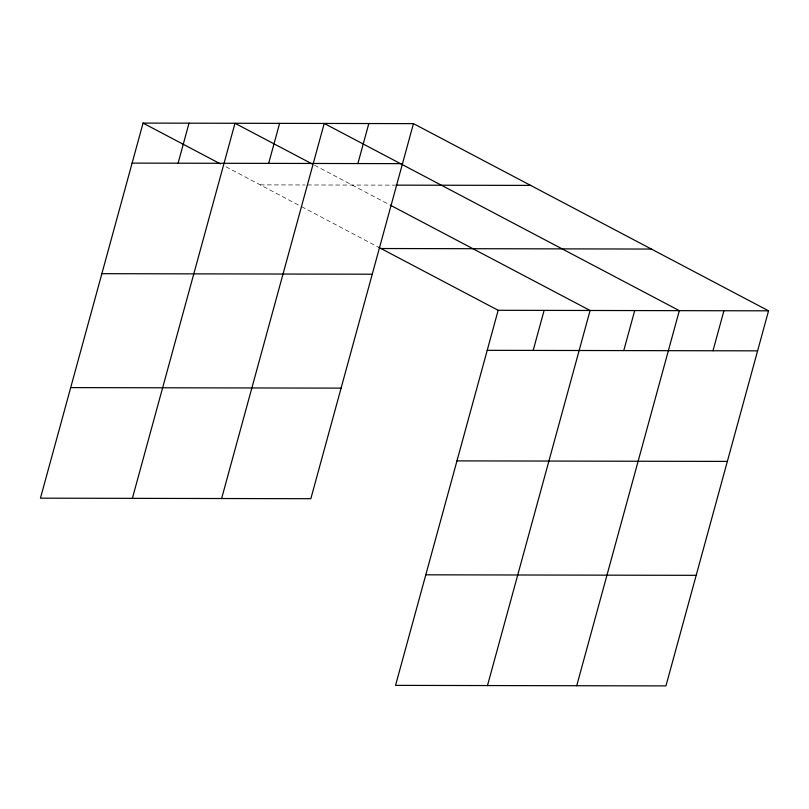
<?xml version="1.0" encoding="UTF-8"?>
<svg xmlns="http://www.w3.org/2000/svg" width="809" height="809" viewBox="0 0 809 809"><rect width="100%" height="100%" fill="white"/><g stroke="black" fill="none" stroke-linecap="round" stroke-linejoin="round"><path stroke-width="0.61" stroke-dasharray="4.04 3.03" d="M260.245 184.877L304.963 184.958M307.45 184.968L396.794 185.14M314.59 165.238L389.068 204.505M225.974 166.806L300.483 206.093M301.605 206.679L378.743 247.342"/><path stroke-width="1.21" d="M413.45 123.625L143.062 123.099L40.45 498.172L310.838 498.698L413.45 123.625L768.55 310.828L665.938 685.901L395.55 685.375L498.162 310.302L768.55 310.828M178.081 163.206L189.023 123.19M132.383 498.354L234.994 123.271L312.375 164.075M268.659 163.388L279.611 123.362M221.615 498.526L324.217 123.443L679.317 310.656L576.716 685.729M357.881 163.56L368.833 123.534M533.182 350.408L544.123 310.393M487.483 685.557L590.095 310.484L390.181 205.092M623.759 350.59L634.711 310.565M712.992 350.762L723.934 310.737M132.11 163.115L402.498 163.64M396.794 185.14L530.633 185.403M380.978 248.525L651.366 249.051M101.863 273.685L372.251 274.211M487.21 350.327L757.598 350.843M70.696 387.602L341.085 388.128M456.964 460.887L727.352 461.413M425.797 574.815L696.185 575.33M143.062 123.099L220.442 163.893M378.743 247.342L498.162 310.302"/></g></svg>
